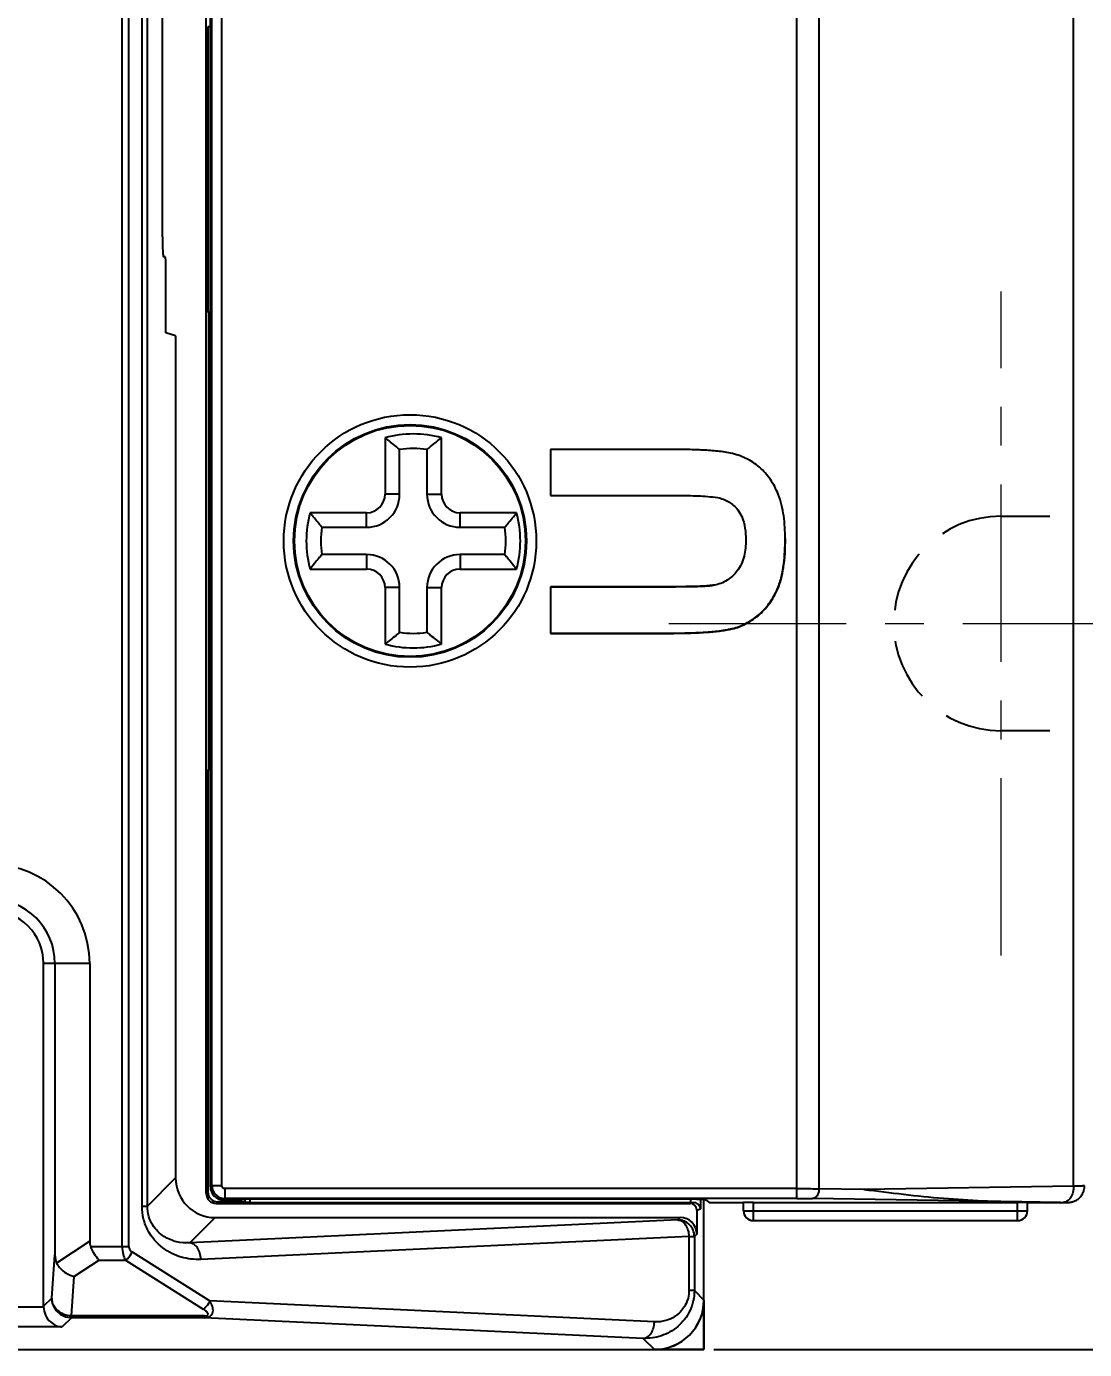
# Model space of a CAD drawing. Header units: millimetres. Extents: x 509 to 5579, y -1329 to 587.
# Drawn here: x 1535.32 to 1567.36, y -941.4 to -901.31 of the extents above; entities that cross this region are included whole.
import ezdxf

# ---------------------------------------------------------------- set-up
doc = ezdxf.new("R2010")
doc.units = ezdxf.units.MM
doc.header["$PDMODE"] = 3
doc.header["$PDSIZE"] = 1
doc.linetypes.add('CENTER', pattern=[17.8, 10.75, -2.35, 2.35, -2.35])
doc.linetypes.add('HIDDEN', pattern=[3.525, 2.35, -1.175])
doc.layers.get('0').update_dxf_attribs({"linetype": 'CONTINUOUS'})
doc.layers.get('Defpoints').update_dxf_attribs({"linetype": 'CONTINUOUS'})
doc.layers.add('3', color=112, linetype='CENTER', lineweight=15)
doc.layers.add('Dim', color=1, linetype='CONTINUOUS')
doc.styles.add('OMI-1', font='arial.ttf', dxfattribs={"oblique": 1})
doc.dimstyles.new('1', dxfattribs={"dimtxt": 4, "dimasz": 2.5, "dimexe": 0.8, "dimexo": 0.3, "dimgap": 0.5, "dimtad": 1, "dimtoh": 1, "dimdec": 1, "dimzin": 0, "dimdsep": 46, "dimtxsty": 'OMI-1', "dimcen": 0, "dimclrd": 256, "dimclre": 256, "dimclrt": 256, "dimadec": 0, "dimazin": 0, "dimtfac": 0.8, "dimtdec": 1, "dimtix": 1, "dimtmove": 0, "dimatfit": 3, "dimfxl": 1, "dimtolj": 1, "dimtzin": 0, "dimarcsym": 0})

# ---------------------------------------------------------------- blocks, each defined once
blk = doc.blocks.new('*D4330')
at = {"layer": 'Defpoints', "color": 0}
for p in [(1555.832, -847.401), (1555.832, -941.401), (1597.277, -941.401)]:
    blk.add_point(p, dxfattribs=at)
at = {"layer": 'Dim', "lineweight": -2}
for p, q in [((1556.132, -847.401), (1598.077, -847.401)), ((1597.277, -849.901), (1597.277, -938.901)), ((1556.132, -941.401), (1598.077, -941.401))]:
    blk.add_line(p, q, dxfattribs=at)
at = {"layer": 'Dim'}
for points in [[(1597.694, -849.901), (1596.861, -849.901), (1597.277, -847.401)], [(1596.861, -938.901), (1597.694, -938.901), (1597.277, -941.401)]]:
    blk.add_solid(points, dxfattribs=at)
at = {"layer": 'Dim', "insert": (1594.735, -894.401), "char_height": 4, "attachment_point": 5, "rotation": 90, "style": 'OMI-1'}
blk.add_mtext('\\A1;94.0', dxfattribs=at)

msp = doc.modelspace()

# ---------------------------------------------------------------- linework, layer by layer
at = {"linetype": 'Continuous'}
for p, q in [((1538.217, -938.281), (1538.217, -850.172)), ((1538.418, -938.281), (1538.418, -850.418)), ((1538.815, -937.056), (1538.815, -851.747)), ((1538.979, -937.056), (1538.979, -851.747)), ((1540.76, -936.674), (1540.76, -852.182)), ((1558.648, -936.825), (1558.648, -851.977)), ((1559.317, -852.274), (1559.317, -936.529)), ((1540.885, -936.467), (1540.885, -852.335)), ((1540.927, -936.426), (1540.927, -852.377)), ((1541.227, -852.377), (1541.227, -936.426)), ((1567.028, -936.45), (1567.028, -852.352)), ((1539.434, -907.691), (1539.434, -898.891)), ((1540.885, -901.325), (1540.809, -901.325)), ((1540.809, -901.325), (1540.809, -909.978)), ((1539.518, -908.291), (1539.465, -908.291)), ((1539.539, -910.591), (1539.539, -908.691)), ((1540.885, -909.978), (1540.809, -909.978)), ((1540.885, -910.001), (1540.832, -910.001)), ((1540.832, -910.001), (1540.832, -923.802)), ((1540.832, -910.11), (1540.891, -910.11)), ((1540.832, -910.141), (1540.885, -910.141)), ((1539.832, -910.689), (1539.539, -910.591)), ((1539.832, -910.689), (1539.832, -936.203)), ((1540.832, -913.151), (1540.885, -913.151)), ((1546.177, -913.775), (1546.177, -915.487)), ((1547.887, -915.487), (1547.887, -913.775)), ((1546.618, -915.487), (1546.618, -914.132)), ((1547.446, -914.132), (1547.446, -915.487)), ((1554.859, -914.128), (1551.191, -914.128)), ((1551.191, -914.128), (1551.191, -915.524)), ((1546.618, -915.487), (1546.177, -915.487)), ((1547.446, -915.487), (1547.887, -915.487)), ((1551.191, -915.524), (1555.055, -915.524)), ((1545.618, -916.046), (1543.906, -916.046)), ((1545.618, -916.487), (1545.618, -916.046)), ((1550.158, -916.046), (1548.446, -916.046)), ((1548.446, -916.487), (1548.446, -916.046)), ((1564.832, -916.151), (1566.305, -916.151)), ((1544.263, -916.487), (1545.618, -916.487)), ((1548.446, -916.487), (1549.801, -916.487)), ((1545.618, -917.315), (1544.263, -917.315)), ((1545.618, -917.315), (1545.618, -917.756)), ((1549.801, -917.315), (1548.446, -917.315)), ((1548.446, -917.315), (1548.446, -917.756)), ((1543.906, -917.756), (1545.618, -917.756)), ((1548.446, -917.756), (1550.158, -917.756)), ((1546.618, -918.315), (1546.177, -918.315)), ((1546.177, -918.315), (1546.177, -920.027)), ((1546.618, -919.67), (1546.618, -918.315)), ((1547.446, -918.315), (1547.887, -918.315)), ((1547.446, -918.315), (1547.446, -919.67)), ((1547.887, -920.027), (1547.887, -918.315)), ((1554.973, -918.288), (1551.182, -918.288)), ((1551.182, -918.288), (1551.182, -919.701)), ((1554.973, -918.297), (1551.191, -918.297)), ((1551.191, -918.297), (1551.191, -919.693)), ((1551.182, -919.701), (1554.916, -919.701)), ((1551.191, -919.693), (1554.916, -919.693)), ((1540.885, -920.651), (1540.832, -920.651)), ((1566.305, -922.651), (1564.832, -922.651)), ((1540.809, -923.825), (1540.885, -923.825)), ((1540.809, -923.825), (1540.809, -936.625)), ((1540.885, -923.661), (1540.832, -923.661)), ((1540.891, -923.693), (1540.832, -923.693)), ((1540.885, -923.801), (1540.832, -923.801)), ((1537.23, -929.701), (1535.832, -929.701)), ((1535.832, -940.089), (1535.832, -929.701)), ((1536.178, -929.701), (1536.178, -938.53)), ((1537.23, -929.701), (1537.23, -938.113)), ((1538.979, -937.056), (1539.832, -936.203)), ((1540.927, -936.426), (1540.885, -936.467)), ((1540.927, -936.426), (1541.227, -936.426)), ((1567.028, -936.45), (1560.673, -936.55)), ((1567.359, -936.469), (1567.359, -936.444)), ((1540.76, -936.674), (1540.809, -936.625)), ((1541.327, -936.825), (1541.285, -936.867)), ((1558.648, -936.525), (1541.327, -936.525)), ((1541.327, -936.525), (1541.327, -936.825)), ((1558.648, -936.825), (1541.327, -936.825)), ((1541.904, -936.85), (1541.832, -936.864)), ((1555.472, -936.85), (1541.904, -936.85)), ((1541.926, -936.85), (1541.926, -936.94)), ((1541.926, -936.85), (1541.926, -936.94)), ((1542.077, -936.85), (1542.077, -936.942)), ((1555.424, -936.85), (1555.424, -936.942)), ((1555.724, -936.856), (1555.724, -937.137)), ((1555.932, -936.893), (1555.821, -936.856)), ((1555.832, -941.401), (1555.832, -936.856)), ((1555.832, -939.903), (1555.832, -936.856)), ((1565.456, -936.928), (1559.117, -936.829)), ((1560.673, -936.55), (1559.317, -936.529)), ((1567.115, -936.873), (1567.139, -936.858)), ((1567.139, -936.858), (1567.162, -936.842)), ((1567.162, -936.842), (1567.185, -936.823)), ((1567.185, -936.823), (1567.206, -936.804)), ((1567.206, -936.804), (1567.226, -936.783)), ((1567.226, -936.783), (1567.246, -936.761)), ((1567.246, -936.761), (1567.264, -936.738)), ((1567.264, -936.738), (1567.281, -936.713)), ((1567.281, -936.713), (1567.296, -936.686)), ((1567.296, -936.686), (1567.311, -936.659)), ((1567.311, -936.659), (1567.323, -936.63)), ((1567.323, -936.63), (1567.334, -936.6)), ((1567.334, -936.6), (1567.343, -936.569)), ((1567.343, -936.569), (1567.351, -936.536)), ((1567.351, -936.536), (1567.356, -936.503)), ((1567.356, -936.503), (1567.359, -936.469)), ((1538.815, -937.056), (1538.979, -937.056)), ((1541.06, -936.974), (1541.108, -936.925)), ((1541.06, -936.974), (1555.415, -936.974)), ((1541.911, -936.925), (1541.108, -936.925)), ((1541.685, -936.867), (1541.285, -936.867)), ((1541.832, -936.864), (1541.685, -936.867)), ((1542.077, -936.942), (1541.926, -936.94)), ((1542.077, -936.942), (1555.424, -936.942)), ((1555.415, -936.974), (1555.509, -936.942)), ((1555.615, -937.174), (1555.724, -937.137)), ((1555.615, -937.174), (1555.615, -937.901)), ((1555.932, -936.893), (1555.991, -936.951)), ((1555.991, -936.951), (1557.032, -936.951)), ((1557.032, -937.196), (1557.032, -936.951)), ((1557.032, -937.196), (1565.632, -937.196)), ((1557.332, -936.946), (1565.332, -936.946)), ((1557.332, -937.496), (1557.332, -936.946)), ((1565.332, -937.496), (1565.332, -936.946)), ((1565.632, -936.951), (1566.61, -936.951)), ((1565.632, -937.196), (1565.632, -936.951)), ((1566.623, -936.951), (1566.744, -936.949)), ((1566.744, -936.949), (1566.778, -936.949)), ((1566.778, -936.949), (1566.807, -936.948)), ((1566.807, -936.948), (1566.831, -936.947)), ((1566.831, -936.947), (1566.843, -936.946)), ((1566.843, -936.946), (1566.854, -936.946)), ((1566.854, -936.946), (1566.865, -936.945)), ((1566.865, -936.945), (1566.876, -936.945)), ((1566.876, -936.945), (1566.887, -936.944)), ((1566.887, -936.944), (1566.9, -936.943)), ((1566.9, -936.943), (1566.914, -936.941)), ((1566.914, -936.941), (1566.932, -936.939)), ((1566.932, -936.939), (1566.953, -936.935)), ((1566.953, -936.935), (1566.975, -936.93)), ((1566.975, -936.93), (1566.997, -936.924)), ((1566.997, -936.924), (1567.02, -936.917)), ((1567.02, -936.917), (1567.044, -936.908)), ((1567.044, -936.908), (1567.068, -936.898)), ((1567.068, -936.898), (1567.092, -936.886)), ((1567.092, -936.886), (1567.115, -936.873)), ((1540.262, -938.17), (1541.03, -937.401)), ((1555.044, -937.472), (1540.262, -938.17)), ((1541.03, -937.401), (1555.115, -937.401)), ((1555.115, -937.401), (1555.044, -937.472)), ((1557.332, -937.496), (1564.252, -937.496)), ((1564.258, -937.496), (1564.807, -937.496)), ((1564.812, -937.496), (1565.332, -937.496)), ((1555.379, -937.972), (1540.596, -938.669)), ((1555.379, -937.972), (1555.544, -937.972)), ((1555.379, -937.972), (1555.379, -939.615)), ((1555.615, -937.901), (1555.544, -937.972)), ((1555.544, -937.972), (1555.544, -939.615)), ((1537.23, -938.113), (1536.228, -938.78)), ((1537.262, -938.281), (1538.418, -938.281)), ((1538.512, -938.445), (1540.866, -939.929)), ((1536.08, -939.842), (1536.178, -938.53)), ((1537.515, -938.69), (1536.765, -939.189)), ((1537.515, -938.69), (1538.312, -938.69)), ((1538.312, -938.69), (1540.665, -940.174)), ((1536.675, -940.382), (1536.765, -939.189)), ((1555.544, -939.615), (1555.379, -939.615)), ((1555.544, -939.615), (1555.832, -939.903)), ((1536.08, -939.842), (1535.832, -940.089)), ((1554.331, -940.564), (1540.866, -939.929)), ((1555.832, -939.903), (1555.832, -941.401)), ((1535.833, -940.119), (1480.131, -940.119)), ((1536.684, -940.436), (1536.401, -940.718)), ((1540.708, -940.382), (1536.675, -940.382)), ((1540.708, -940.436), (1536.684, -940.436)), ((1540.708, -940.382), (1540.708, -940.436)), ((1553.996, -941.063), (1540.708, -940.436)), ((1536.401, -940.718), (1479.563, -940.718)), ((1553.996, -941.063), (1554.334, -941.401)), ((1407.432, -941.401), (1555.832, -941.401)), ((1408.532, -941.401), (1554.334, -941.401)), ((1555.832, -941.401), (1554.334, -941.401))]:
    msp.add_line(p, q, dxfattribs=at)
for radius in [3.824, 3.525, 3.5]:
    msp.add_circle((1546.932, -916.901), radius, dxfattribs=at)
for centre, radius, start, end in [((1540.891, -909.813), 0.297, 259.2863, 269.9317), ((1547.032, -916.901), 3.241, 74.7024, 105.2976), ((1547.032, -916.901), 2.8, 81.4928, 98.5072), ((1545.618, -915.487), 1, 270, 0), ((1545.618, -915.487), 0.559, 270, 0), ((1548.446, -915.487), 1, 180, 270), ((1548.446, -915.487), 0.559, 180, 270), ((1547.032, -916.901), 3.241, 164.7024, 195.2976), ((1547.032, -916.901), 3.241, 344.7024, 15.2976), ((1547.032, -916.901), 2.8, 171.4928, 188.5072), ((1547.032, -916.901), 2.8, 351.4928, 8.5072), ((1545.618, -918.315), 1, 0, 90), ((1548.446, -918.315), 1, 90, 180), ((1545.618, -918.315), 0.559, 0, 90), ((1548.446, -918.315), 0.559, 90, 180), ((1547.032, -916.901), 2.8, 261.4928, 278.5072), ((1547.032, -916.901), 3.241, 254.7024, 285.2976), ((1534.232, -929.701), 2.998, 0, 90), ((1534.232, -929.701), 1.946, 0, 90), ((1534.232, -929.701), 1.6, 0, 90), ((1541.327, -936.425), 0.4, 180.0149, 269.9851), ((1555.509, -937.162), 0.22, 68.1534, 75.2584), ((1557.332, -937.196), 0.3, 180, 270), ((1565.332, -937.196), 0.3, 270, 0), ((1554.332, -939.901), 1.5, 270, 0)]:
    msp.add_arc(centre, radius, start, end, dxfattribs=at)
at = {"linetype": 'HIDDEN', "ltscale": 0.8}
msp.add_arc((1564.832, -919.401), 3.25, 90, 270, dxfattribs=at)
at = {"linetype": 'Continuous'}
for centre, major_axis, ratio, start_param, end_param in [((1539.465, -907.691), (0, 0.6), 0.052408, -4.712389, -3.141593), ((1539.518, -908.691), (0, 0.4), 0.052408, -1.570796, 0), ((1540.891, -923.993), (0.212, -0.212), 0.999695, 2.356347, 2.553945), ((1540.961, -924.062), (0.212, -0.212), 0.999695, 2.540495, 2.800956), ((1541.034, -936.2), (0.851, 0.851), 0.997265, 2.357564, 3.925621), ((1541.06, -936.674), (0.212, 0.212), 0.999695, -3.926839, -2.356347), ((1541.109, -936.625), (-0.212, -0.212), 0.999695, 5.497939, 7.068431), ((1541.285, -936.467), (-0.283, -0.283), 0.999695, -0.785246, 0.785246), ((1555.472, -936.856), (0.35, 0), 0.017455, 0.05236, 1.570796), ((1555.414, -937.174), (0.19, 0.063), 0.998478, -0.32105, 1.248833), ((1555.424, -936.937), (0.3, 0), 0.017455, -1.570796, -1.282673), ((1557.332, -936.951), (0.3, 0), 0.017455, 1.570796, 3.141593), ((1565.332, -936.951), (0.3, 0), 0.017455, 0, 1.570796), ((1550.711, -936.701), (15.917, -0.25), 0.000737, 6.236238, 6.669231), ((1555.114, -937.902), (0.355, 0.355), 0.997265, -0.784029, 0.784029), ((1538.102, -937.809), (0.806, 0.536), 0.620085, 2.750759, 3.022215), ((1536.81, -938.088), (0.467, 0.82), 0.519733, -3.881391, -3.482308), ((1554.33, -939.899), (1.064, -1.064), 0.997265, -0.784029, 0.784029), ((1536.433, -940.088), (0.425, 0.425), 0.997265, -3.925621, -3.876)]:
    msp.add_ellipse(centre, major_axis=major_axis, ratio=ratio, start_param=start_param, end_param=end_param, dxfattribs=at)
for points, knots in [([(1546.618, -914.132), (1546.581, -914.101), (1546.437, -913.978), (1546.289, -913.861), (1546.177, -913.775)], [0, 0, 0, 0, 0.254441, 1, 1, 1, 1]), ([(1547.446, -914.132), (1547.483, -914.101), (1547.627, -913.978), (1547.775, -913.861), (1547.887, -913.775)], [0, 0, 0, 0, 0.254441, 1, 1, 1, 1]), ([(1556.638, -914.242), (1556.493, -914.21), (1556.197, -914.173), (1555.751, -914.144), (1555.305, -914.131), (1555.008, -914.128), (1554.859, -914.128)], [0, 0, 0, 0, 0.249938, 0.499948, 0.749972, 1, 1, 1, 1]), ([(1557.513, -914.666), (1557.389, -914.559), (1557.111, -914.38), (1556.797, -914.277), (1556.638, -914.242)], [0, 0, 0, 0, 0.499825, 1, 1, 1, 1]), ([(1558.081, -915.484), (1558.018, -915.33), (1557.863, -915.03), (1557.64, -914.775), (1557.513, -914.666)], [0, 0, 0, 0, 0.500217, 1, 1, 1, 1]), ([(1555.055, -915.524), (1555.253, -915.524), (1555.552, -915.528), (1555.949, -915.551), (1556.147, -915.572), (1556.245, -915.589)], [0, 0, 0, 0, 0.499946, 0.750006, 1, 1, 1, 1]), ([(1556.245, -915.589), (1556.364, -915.609), (1556.598, -915.695), (1556.78, -915.863), (1556.856, -915.958)], [0, 0, 0, 0, 0.499761, 1, 1, 1, 1]), ([(1558.293, -916.827), (1558.293, -916.599), (1558.269, -916.144), (1558.167, -915.695), (1558.081, -915.484)], [0, 0, 0, 0, 0.500288, 1, 1, 1, 1]), ([(1556.856, -915.958), (1556.906, -916.021), (1557.008, -916.196), (1557.088, -916.509), (1557.102, -916.75), (1557.102, -916.87)], [0, 0, 0, 0, 0.250172, 0.625008, 1, 1, 1, 1]), ([(1544.263, -916.487), (1544.232, -916.451), (1544.109, -916.306), (1543.992, -916.158), (1543.906, -916.046)], [0, 0, 0, 0, 0.254441, 1, 1, 1, 1]), ([(1549.801, -916.487), (1549.833, -916.451), (1549.955, -916.306), (1550.073, -916.158), (1550.158, -916.046)], [0, 0, 0, 0, 0.254441, 1, 1, 1, 1]), ([(1557.102, -916.87), (1557.102, -917.035), (1557.08, -917.285), (1556.976, -917.6), (1556.892, -917.745), (1556.843, -917.811)], [0, 0, 0, 0, 0.499541, 0.74981, 1, 1, 1, 1]), ([(1558.062, -918.346), (1558.114, -918.228), (1558.19, -917.98), (1558.276, -917.471), (1558.293, -917.084), (1558.293, -916.827)], [0, 0, 0, 0, 0.25003, 0.500222, 1, 1, 1, 1]), ([(1558.07, -918.349), (1558.111, -918.256), (1558.181, -918.045), (1558.281, -917.538), (1558.301, -917.122), (1558.301, -916.827)], [0, 0, 0, 0, 0.197095, 0.428277, 1, 1, 1, 1]), ([(1544.263, -917.315), (1544.232, -917.352), (1544.109, -917.496), (1543.992, -917.644), (1543.906, -917.756)], [0, 0, 0, 0, 0.254441, 1, 1, 1, 1]), ([(1549.801, -917.315), (1549.833, -917.352), (1549.955, -917.496), (1550.073, -917.644), (1550.158, -917.756)], [0, 0, 0, 0, 0.254441, 1, 1, 1, 1]), ([(1556.843, -917.811), (1556.759, -917.922), (1556.549, -918.118), (1556.282, -918.217), (1556.145, -918.246)], [0, 0, 0, 0, 0.499843, 1, 1, 1, 1]), ([(1556.144, -918.237), (1556.087, -918.249), (1555.944, -918.265), (1555.691, -918.279), (1555.359, -918.287), (1555.111, -918.288), (1554.973, -918.288)], [0, 0, 0, 0, 0.148834, 0.365009, 0.648774, 1, 1, 1, 1]), ([(1556.145, -918.246), (1556.097, -918.256), (1556, -918.268), (1555.805, -918.282), (1555.56, -918.291), (1555.267, -918.296), (1555.071, -918.297), (1554.973, -918.297)], [0, 0, 0, 0, 0.124994, 0.25004, 0.500014, 0.750006, 1, 1, 1, 1]), ([(1557.465, -919.16), (1557.597, -919.053), (1557.83, -918.801), (1557.994, -918.501), (1558.062, -918.346)], [0, 0, 0, 0, 0.499765, 1, 1, 1, 1]), ([(1557.471, -919.166), (1557.597, -919.064), (1557.833, -918.812), (1557.999, -918.512), (1558.07, -918.349)], [0, 0, 0, 0, 0.478664, 1, 1, 1, 1]), ([(1556.691, -919.556), (1556.833, -919.523), (1557.109, -919.417), (1557.352, -919.251), (1557.465, -919.16)], [0, 0, 0, 0, 0.499794, 1, 1, 1, 1]), ([(1556.693, -919.564), (1556.83, -919.532), (1557.108, -919.427), (1557.353, -919.262), (1557.471, -919.166)], [0, 0, 0, 0, 0.482456, 1, 1, 1, 1]), ([(1554.916, -919.693), (1555.213, -919.693), (1555.659, -919.684), (1556.252, -919.636), (1556.546, -919.59), (1556.691, -919.556)], [0, 0, 0, 0, 0.499917, 0.750001, 1, 1, 1, 1]), ([(1554.916, -919.701), (1555.26, -919.701), (1555.742, -919.691), (1556.334, -919.633), (1556.582, -919.59), (1556.693, -919.564)], [0, 0, 0, 0, 0.578173, 0.808209, 1, 1, 1, 1]), ([(1546.618, -919.67), (1546.581, -919.702), (1546.437, -919.824), (1546.289, -919.942), (1546.177, -920.027)], [0, 0, 0, 0, 0.254441, 1, 1, 1, 1]), ([(1547.446, -919.67), (1547.483, -919.702), (1547.627, -919.824), (1547.775, -919.942), (1547.887, -920.027)], [0, 0, 0, 0, 0.254441, 1, 1, 1, 1]), ([(1541.327, -936.525), (1541.301, -936.525), (1541.248, -936.504), (1541.227, -936.451), (1541.227, -936.426)], [0, 0, 0, 0, 0.499747, 1, 1, 1, 1]), ([(1567.028, -936.45), (1567.029, -936.514), (1567.015, -936.637), (1566.947, -936.8), (1566.841, -936.917), (1566.746, -936.949), (1566.702, -936.95)], [0, 0, 0, 0, 0.293555, 0.563524, 0.796645, 1, 1, 1, 1]), ([(1567.359, -936.444), (1567.359, -936.444), (1567.356, -936.444), (1567.353, -936.445), (1567.346, -936.445), (1567.332, -936.446), (1567.307, -936.446), (1567.27, -936.447), (1567.222, -936.448), (1567.165, -936.449), (1567.1, -936.449), (1567.053, -936.45), (1567.028, -936.45)], [0, 0, 0, 0, 0.004387, 0.016888, 0.037576, 0.066426, 0.148329, 0.261622, 0.405111, 0.577362, 0.776553, 1, 1, 1, 1]), ([(1558.648, -936.525), (1558.709, -936.525), (1558.932, -936.526), (1559.155, -936.527), (1559.317, -936.529)], [0, 0, 0, 0, 0.272276, 1, 1, 1, 1]), ([(1558.648, -936.825), (1558.691, -936.825), (1558.847, -936.826), (1559.003, -936.827), (1559.117, -936.829)], [0, 0, 0, 0, 0.272275, 1, 1, 1, 1]), ([(1559.317, -936.529), (1559.317, -936.567), (1559.307, -936.641), (1559.265, -936.738), (1559.201, -936.808), (1559.143, -936.828), (1559.117, -936.829)], [0, 0, 0, 0, 0.292568, 0.562798, 0.796775, 1, 1, 1, 1]), ([(1560.673, -936.55), (1561.478, -936.65), (1563.067, -936.847), (1564.668, -936.914), (1565.456, -936.928)], [0, 0, 0, 0, 0.506993, 1, 1, 1, 1]), ([(1540.596, -938.669), (1540.398, -938.679), (1539.986, -938.633), (1539.405, -938.348), (1539.024, -937.907), (1538.847, -937.448), (1538.815, -937.188), (1538.815, -937.056)], [0, 0, 0, 0, 0.222253, 0.45409, 0.710022, 0.851758, 1, 1, 1, 1]), ([(1540.262, -938.17), (1540.129, -938.179), (1539.853, -938.157), (1539.446, -937.987), (1539.157, -937.697), (1539.008, -937.363), (1538.979, -937.161), (1538.979, -937.056)], [0, 0, 0, 0, 0.209652, 0.430047, 0.683031, 0.833726, 1, 1, 1, 1]), ([(1555.591, -936.958), (1555.63, -936.973), (1555.694, -937.025), (1555.722, -937.102), (1555.724, -937.137)], [0, 0, 0, 0, 0.538967, 1, 1, 1, 1]), ([(1555.544, -937.972), (1555.543, -937.844), (1555.436, -937.58), (1555.172, -937.473), (1555.044, -937.472)], [0, 0, 0, 0, 0.500034, 1, 1, 1, 1]), ([(1555.044, -937.472), (1555.088, -937.475), (1555.182, -937.51), (1555.288, -937.627), (1555.359, -937.787), (1555.377, -937.909), (1555.379, -937.972)], [0, 0, 0, 0, 0.203686, 0.439114, 0.709359, 1, 1, 1, 1]), ([(1537.515, -938.69), (1537.462, -938.639), (1537.367, -938.507), (1537.296, -938.362), (1537.262, -938.281)], [0, 0, 0, 0, 0.456253, 1, 1, 1, 1]), ([(1538.217, -938.281), (1538.217, -938.36), (1538.231, -938.501), (1538.278, -938.638), (1538.312, -938.69)], [0, 0, 0, 0, 0.556396, 1, 1, 1, 1]), ([(1538.312, -938.69), (1538.334, -938.679), (1538.422, -938.617), (1538.485, -938.522), (1538.512, -938.445)], [0, 0, 0, 0, 0.232701, 1, 1, 1, 1]), ([(1538.418, -938.281), (1538.418, -938.316), (1538.438, -938.382), (1538.487, -938.428), (1538.512, -938.445)], [0, 0, 0, 0, 0.531718, 1, 1, 1, 1]), ([(1540.596, -938.669), (1540.595, -938.606), (1540.576, -938.485), (1540.506, -938.324), (1540.4, -938.208), (1540.306, -938.172), (1540.262, -938.17)], [0, 0, 0, 0, 0.290339, 0.560948, 0.796478, 1, 1, 1, 1]), ([(1536.228, -938.78), (1536.252, -938.83), (1536.381, -939.022), (1536.596, -939.15), (1536.765, -939.189)], [0, 0, 0, 0, 0.245813, 1, 1, 1, 1]), ([(1555.544, -939.615), (1555.543, -939.825), (1555.45, -940.241), (1555.072, -940.729), (1554.56, -941.015), (1554.181, -941.069), (1553.996, -941.063)], [0, 0, 0, 0, 0.268418, 0.52317, 0.764687, 1, 1, 1, 1]), ([(1555.379, -939.615), (1555.379, -939.766), (1555.307, -940.057), (1555.032, -940.374), (1554.69, -940.543), (1554.447, -940.569), (1554.331, -940.564)], [0, 0, 0, 0, 0.288104, 0.544666, 0.777142, 1, 1, 1, 1]), ([(1536.675, -940.382), (1536.599, -940.38), (1536.446, -940.349), (1536.251, -940.23), (1536.117, -940.053), (1536.082, -939.911), (1536.08, -939.842)], [0, 0, 0, 0, 0.261995, 0.517982, 0.763548, 1, 1, 1, 1]), ([(1536.08, -939.842), (1536.081, -939.919), (1536.113, -940.075), (1536.248, -940.272), (1536.447, -940.404), (1536.605, -940.436), (1536.684, -940.436)], [0, 0, 0, 0, 0.24762, 0.497076, 0.748238, 1, 1, 1, 1]), ([(1540.866, -939.929), (1540.857, -939.955), (1540.812, -940.052), (1540.736, -940.138), (1540.665, -940.174)], [0, 0, 0, 0, 0.258936, 1, 1, 1, 1]), ([(1540.708, -940.436), (1540.767, -940.435), (1540.858, -940.416), (1540.938, -940.334), (1540.976, -940.231), (1540.954, -940.084), (1540.9, -939.98), (1540.866, -939.929)], [0, 0, 0, 0, 0.260682, 0.376046, 0.489183, 0.730347, 1, 1, 1, 1]), ([(1535.833, -940.119), (1535.841, -940.282), (1535.977, -940.583), (1536.271, -940.711), (1536.401, -940.718)], [0, 0, 0, 0, 0.555123, 1, 1, 1, 1]), ([(1536.684, -940.436), (1536.68, -940.432), (1536.68, -940.412), (1536.676, -940.395), (1536.675, -940.382)], [0, 0, 0, 0, 0.301339, 1, 1, 1, 1]), ([(1540.708, -940.382), (1540.728, -940.382), (1540.762, -940.38), (1540.813, -940.363), (1540.82, -940.318), (1540.799, -940.285), (1540.773, -940.255), (1540.728, -940.216), (1540.691, -940.191), (1540.665, -940.174)], [0, 0, 0, 0, 0.166497, 0.303347, 0.400064, 0.503615, 0.618017, 0.740148, 1, 1, 1, 1]), ([(1553.996, -941.063), (1554.04, -941.061), (1554.134, -941.025), (1554.24, -940.909), (1554.31, -940.749), (1554.329, -940.627), (1554.331, -940.564)], [0, 0, 0, 0, 0.203522, 0.439052, 0.709661, 1, 1, 1, 1])]:
    msp.add_open_spline(points, degree=3, knots=knots, dxfattribs=at)
msp.add_open_spline([(1555.509, -936.942), (1555.528, -936.942), (1555.547, -936.944), (1555.565, -936.949)], degree=3, dxfattribs=at)
at = {"layer": '3', "linetype": 'CENTER', "ltscale": 0.5}
for p, q in [((1564.832, -929.463), (1564.832, -909.34)), ((1554.77, -919.401), (1574.894, -919.401))]:
    msp.add_line(p, q, dxfattribs=at)

# ---------------------------------------------------------------- dimensions: what is measured, and where the dimension line sits
at = {"layer": 'Dim'}
dim = msp.add_linear_dim(base=(1597.277, -941.401), p1=(1555.832, -847.401), p2=(1555.832, -941.401), angle=90, dimstyle='1', dxfattribs=at)
dim.commit()
dim.dimension.update_dxf_attribs({"geometry": '*D4330', "text_midpoint": (1594.735, -894.401)})

doc.saveas('drawing.dxf')
